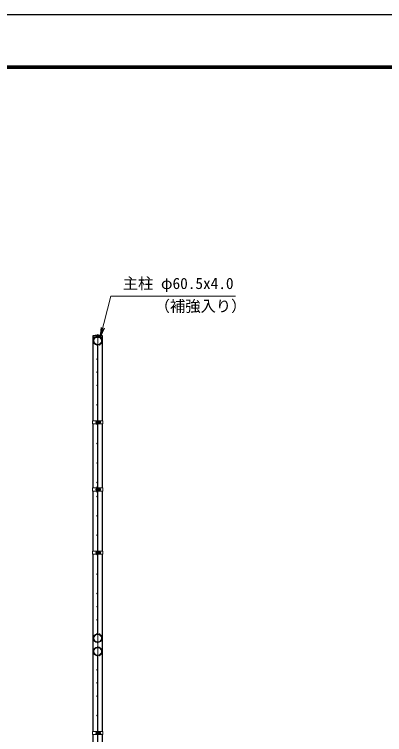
# Model space of a CAD drawing. Units: millimetres, scale not verified. Extents: x -6300 to 6300, y -4455 to 4455.
# Drawn here: x -702 to 1680, y -180 to 4455 of the extents above; entities that cross this region are included whole.
import ezdxf
from ezdxf.enums import TextEntityAlignment as Align

# ---------------------------------------------------------------- set-up
doc = ezdxf.new("R2010")
doc.units = ezdxf.units.MM
doc.header["$LTSCALE"] = 20
doc.linetypes.add('USER1', pattern=[50.8, 31.75, -6.35, 6.35, -6.35])
for name, color, linetype, lineweight in [('0-0_D-STR1', 1, 'Continuous', 25), ('0-1_D-BMK', 2, 'USER1', 13), ('0-5_D-STR3', 3, 'Continuous', 13), ('0-9_D-STR2', 7, 'Continuous', 13), ('0-A_D-STR-TXT', 7, 'Continuous', 13), ('0-E_D-TTL', 7, 'Continuous', 25)]:
    doc.layers.add(name, color=color, linetype=linetype, lineweight=lineweight)
doc.layers.add('0-3_0', color=7, linetype='Continuous')
doc.styles.add('ＭＳ ゴシック', font='')
doc.styles.get('ＭＳ ゴシック').set_extended_font_data('MS Gothic')

# ---------------------------------------------------------------- blocks, each defined once
blk = doc.blocks.new('_Open')
at = {"layer": '0-3_0'}
blk.add_line((-20, 3.333), (0, 0), dxfattribs=at)
blk.add_lwpolyline([(-20, -3.333), (0, 0), (-20, 0)], dxfattribs=at)

msp = doc.modelspace()

# ---------------------------------------------------------------- linework, layer by layer
at = {"layer": '0-0_D-STR1'}
for p, q in [((-134.51, 2374.84), (-197.41, 2374.84)), ((-196.21, 2374.84), (-196.21, 1840.09)), ((-135.71, 1840.09), (-135.71, 2374.84)), ((-134.51, 2374.84), (-134.51, 2385.84)), ((-196.21, 1820.09), (-196.21, 1407.34)), ((-135.71, 1407.34), (-135.71, 1820.09)), ((-196.21, 1387.34), (-196.21, 1000.09)), ((-135.71, 1000.09), (-135.71, 1387.34)), ((-196.21, 980.09), (-196.21, -159.91)), ((-135.71, -159.91), (-135.71, 980.09)), ((-196.21, -179.91), (-196.21, -592.66)), ((-135.71, -592.66), (-135.71, -179.91))]:
    msp.add_line(p, q, dxfattribs=at)
msp.add_lwpolyline([(-134.51, 2385.84), (-197.41, 2385.84), (-197.41, 2374.84)], dxfattribs=at)
msp.add_arc((-165.96, 2224.62), 164.27, 78.96219, 101.03781, dxfattribs=at)
at = {"layer": '0-1_D-BMK'}
for p, q in [((-165.96, -2029.16), (-165.96, 2397.84)), ((-180.38, 1830.09), (-144.64, 1830.09)), ((-180.38, 1397.34), (-144.64, 1397.34)), ((-180.38, 990.09), (-144.64, 990.09)), ((-180.38, -169.91), (-144.64, -169.91))]:
    msp.add_line(p, q, dxfattribs=at)
at = {"layer": '0-5_D-STR3'}
for p, q in [((-198.51, 1840.09), (-167.76, 1840.09)), ((-198.51, 1840.09), (-198.51, 1820.09)), ((-198.51, 1820.09), (-167.76, 1820.09)), ((-174.86, 1836.59), (-174.86, 1823.59)), ((-170.06, 1820.09), (-170.06, 1840.09)), ((-167.76, 1820.09), (-167.76, 1840.09)), ((-167.76, 1834.09), (-164.16, 1834.09)), ((-167.76, 1833.42), (-164.16, 1833.42)), ((-167.76, 1826.77), (-164.16, 1826.77)), ((-167.76, 1826.09), (-164.16, 1826.09)), ((-164.16, 1840.09), (-133.41, 1840.09)), ((-164.16, 1820.09), (-164.16, 1840.09)), ((-164.16, 1820.09), (-133.41, 1820.09)), ((-161.86, 1820.09), (-161.86, 1840.09)), ((-161.86, 1834.59), (-161.47, 1837.76)), ((-161.86, 1825.59), (-161.47, 1822.43)), ((-159.7, 1837.84), (-161.37, 1837.84)), ((-159.73, 1822.34), (-161.37, 1822.34)), ((-159.66, 1837.82), (-159.66, 1822.37)), ((-152.86, 1833.85), (-159.66, 1833.85)), ((-152.86, 1826.34), (-159.66, 1826.34)), ((-159.56, 1837.6), (-159.61, 1837.77)), ((-152.86, 1837.6), (-159.56, 1837.6)), ((-152.86, 1822.59), (-159.56, 1822.59)), ((-150.36, 1835.09), (-150.36, 1825.09)), ((-150.36, 1834.09), (-147.06, 1834.09)), ((-150.36, 1833.42), (-146.74, 1833.42)), ((-150.36, 1826.77), (-146.74, 1826.77)), ((-150.36, 1826.09), (-147.06, 1826.09)), ((-147.06, 1834.09), (-147.06, 1826.09)), ((-133.41, 1840.09), (-133.41, 1820.09)), ((-198.51, 1407.34), (-167.76, 1407.34)), ((-198.51, 1407.34), (-198.51, 1387.34)), ((-174.86, 1403.84), (-174.86, 1390.84)), ((-170.06, 1387.34), (-170.06, 1407.34)), ((-167.76, 1387.34), (-167.76, 1407.34)), ((-167.76, 1401.34), (-164.16, 1401.34)), ((-167.76, 1400.67), (-164.16, 1400.67)), ((-167.76, 1394.02), (-164.16, 1394.02)), ((-167.76, 1393.34), (-164.16, 1393.34)), ((-164.16, 1387.34), (-164.16, 1407.34)), ((-164.16, 1407.34), (-133.41, 1407.34)), ((-161.86, 1387.34), (-161.86, 1407.34)), ((-161.86, 1401.84), (-161.47, 1405.01)), ((-161.86, 1392.84), (-161.47, 1389.68)), ((-159.7, 1405.09), (-161.37, 1405.09)), ((-159.66, 1405.07), (-159.66, 1389.62)), ((-152.86, 1401.1), (-159.66, 1401.1)), ((-152.86, 1393.59), (-159.66, 1393.59)), ((-159.56, 1404.85), (-159.61, 1405.02)), ((-152.86, 1404.85), (-159.56, 1404.85)), ((-150.36, 1402.34), (-150.36, 1392.34)), ((-150.36, 1401.34), (-147.06, 1401.34)), ((-150.36, 1400.67), (-146.74, 1400.67)), ((-150.36, 1394.02), (-146.74, 1394.02)), ((-150.36, 1393.34), (-147.06, 1393.34)), ((-147.06, 1401.34), (-147.06, 1393.34)), ((-133.41, 1407.34), (-133.41, 1387.34)), ((-198.51, 1387.34), (-167.76, 1387.34)), ((-164.16, 1387.34), (-133.41, 1387.34)), ((-159.73, 1389.59), (-161.37, 1389.59)), ((-152.86, 1389.84), (-159.56, 1389.84)), ((-198.51, 1000.09), (-167.76, 1000.09)), ((-198.51, 1000.09), (-198.51, 980.09)), ((-198.51, 980.09), (-167.76, 980.09)), ((-174.86, 996.59), (-174.86, 983.59)), ((-170.06, 980.09), (-170.06, 1000.09)), ((-167.76, 980.09), (-167.76, 1000.09)), ((-167.76, 994.09), (-164.16, 994.09)), ((-167.76, 993.42), (-164.16, 993.42)), ((-167.76, 986.77), (-164.16, 986.77)), ((-167.76, 986.09), (-164.16, 986.09)), ((-164.16, 980.09), (-164.16, 1000.09)), ((-164.16, 1000.09), (-133.41, 1000.09)), ((-164.16, 980.09), (-133.41, 980.09)), ((-161.86, 980.09), (-161.86, 1000.09)), ((-161.86, 994.59), (-161.47, 997.76)), ((-161.86, 985.59), (-161.47, 982.43)), ((-159.7, 997.84), (-161.37, 997.84)), ((-159.73, 982.34), (-161.37, 982.34)), ((-159.66, 997.82), (-159.66, 982.37)), ((-152.86, 993.85), (-159.66, 993.85)), ((-152.86, 986.34), (-159.66, 986.34)), ((-159.56, 997.6), (-159.61, 997.77)), ((-152.86, 997.6), (-159.56, 997.6)), ((-152.86, 982.59), (-159.56, 982.59)), ((-150.36, 995.09), (-150.36, 985.09)), ((-150.36, 994.09), (-147.06, 994.09)), ((-150.36, 993.42), (-146.74, 993.42)), ((-150.36, 986.77), (-146.74, 986.77)), ((-150.36, 986.09), (-147.06, 986.09)), ((-147.06, 994.09), (-147.06, 986.09)), ((-133.41, 1000.09), (-133.41, 980.09)), ((-198.51, -159.91), (-167.76, -159.91)), ((-198.51, -159.91), (-198.51, -179.91)), ((-198.51, -179.91), (-167.76, -179.91)), ((-174.86, -163.41), (-174.86, -176.41)), ((-170.06, -179.91), (-170.06, -159.91)), ((-167.76, -179.91), (-167.76, -159.91)), ((-167.76, -165.91), (-164.16, -165.91)), ((-167.76, -166.58), (-164.16, -166.58)), ((-167.76, -173.23), (-164.16, -173.23)), ((-167.76, -173.91), (-164.16, -173.91)), ((-164.16, -179.91), (-164.16, -159.91)), ((-164.16, -159.91), (-133.41, -159.91)), ((-164.16, -179.91), (-133.41, -179.91)), ((-161.86, -179.91), (-161.86, -159.91)), ((-161.86, -165.41), (-161.47, -162.24)), ((-161.86, -174.41), (-161.47, -177.57)), ((-159.7, -162.16), (-161.37, -162.16)), ((-159.73, -177.66), (-161.37, -177.66)), ((-159.66, -162.18), (-159.66, -177.63)), ((-152.86, -166.15), (-159.66, -166.15)), ((-152.86, -173.66), (-159.66, -173.66)), ((-159.56, -162.4), (-159.61, -162.23)), ((-152.86, -162.4), (-159.56, -162.4)), ((-152.86, -177.41), (-159.56, -177.41)), ((-150.36, -164.91), (-150.36, -174.91)), ((-150.36, -165.91), (-147.06, -165.91)), ((-150.36, -166.58), (-146.74, -166.58)), ((-150.36, -173.23), (-146.74, -173.23)), ((-150.36, -173.91), (-147.06, -173.91)), ((-147.06, -165.91), (-147.06, -173.91)), ((-133.41, -159.91), (-133.41, -179.91))]:
    msp.add_line(p, q, dxfattribs=at)
for centre, radius, start, end in [((-161.37, 1837.74), 0.1, 90, 173), ((-161.37, 1822.44), 0.1, 187, 270), ((-159.73, 1822.44), 0.1, 270, 337.2244), ((-159.7, 1837.74), 0.1, 15, 90), ((-164.54, 1835.72), 5.32, 339.37322, 22.7756), ((-164.54, 1824.47), 5.32, 337.2244, 20.62678), ((-180.42, 1830.09), 21.19, 349.79969, 10.20029), ((-153.88, 1835.72), 2.13, 298.45309, 61.54691), ((-158.62, 1830.09), 6.87, 326.90652, 33.09345), ((-153.88, 1824.47), 2.13, 298.45309, 61.54691), ((-157.13, 1830.84), 8, 32.13463, 57.68315), ((-157.13, 1829.35), 8, 302.31685, 327.86537), ((-154.56, 1830.09), 8.5, 331.92751, 28.07249), ((-161.37, 1404.99), 0.1, 90, 173), ((-159.7, 1404.99), 0.1, 15, 90), ((-164.54, 1402.97), 5.32, 339.37322, 22.7756), ((-164.54, 1391.72), 5.32, 337.2244, 20.62678), ((-180.42, 1397.34), 21.19, 349.79969, 10.20029), ((-153.88, 1402.97), 2.13, 298.45309, 61.54691), ((-158.62, 1397.34), 6.87, 326.90652, 33.09345), ((-153.88, 1391.72), 2.13, 298.45309, 61.54691), ((-157.13, 1398.09), 8, 32.13463, 57.68315), ((-157.13, 1396.6), 8, 302.31685, 327.86537), ((-154.56, 1397.34), 8.5, 331.92751, 28.07249), ((-161.37, 1389.69), 0.1, 187, 270), ((-159.73, 1389.69), 0.1, 270, 337.2244), ((-161.37, 997.74), 0.1, 90, 173), ((-161.37, 982.44), 0.1, 187, 270), ((-159.73, 982.44), 0.1, 270, 337.2244), ((-159.7, 997.74), 0.1, 15, 90), ((-164.54, 995.72), 5.32, 339.37322, 22.7756), ((-164.54, 984.47), 5.32, 337.2244, 20.62678), ((-180.42, 990.09), 21.19, 349.79969, 10.20029), ((-153.88, 995.72), 2.13, 298.45309, 61.54691), ((-158.62, 990.09), 6.87, 326.90652, 33.09345), ((-153.88, 984.47), 2.13, 298.45309, 61.54691), ((-157.13, 990.84), 8, 32.13463, 57.68315), ((-157.13, 989.35), 8, 302.31685, 327.86537), ((-154.56, 990.09), 8.5, 331.92751, 28.07249), ((-161.37, -162.26), 0.1, 90, 173), ((-161.37, -177.56), 0.1, 187, 270), ((-159.73, -177.56), 0.1, 270, 337.2244), ((-159.7, -162.26), 0.1, 15, 90), ((-164.54, -164.28), 5.32, 339.37322, 22.7756), ((-164.54, -175.53), 5.32, 337.2244, 20.62678), ((-180.42, -169.91), 21.19, 349.79969, 10.20029), ((-153.88, -164.28), 2.13, 298.45309, 61.54691), ((-158.62, -169.91), 6.87, 326.90652, 33.09345), ((-153.88, -175.53), 2.13, 298.45309, 61.54691), ((-157.13, -169.16), 8, 32.13463, 57.68315), ((-157.13, -170.65), 8, 302.31685, 327.86537), ((-154.56, -169.91), 8.5, 331.92751, 28.07249)]:
    msp.add_arc(centre, radius, start, end, dxfattribs=at)
for centre, start_param, end_param in [((-170.06, 1836.59), 1.5707963, 3.1415927), ((-170.06, 1823.59), 3.1415927, 4.712389), ((-170.06, 1403.84), 1.5707963, 3.1415927), ((-170.06, 1390.84), 3.1415927, 4.712389), ((-170.06, 996.59), 1.5707963, 3.1415927), ((-170.06, 983.59), 3.1415927, 4.712389), ((-170.06, -163.41), 1.5707963, 3.1415927), ((-170.06, -176.41), 3.1415927, 4.712389)]:
    msp.add_ellipse(centre, major_axis=(4.8, 0), ratio=0.3125, start_param=start_param, end_param=end_param, dxfattribs=at)
at = {"layer": '0-9_D-STR2'}
for p, q in [((-167.76, 1397.84), (-167.76, 2323.71)), ((-164.16, 1397.84), (-164.16, 2323.71)), ((-158.99, 2331.46), (-157.96, 2328.01)), ((-167.76, 1397.84), (-167.76, 471.98)), ((-164.16, 1397.84), (-164.16, 471.98)), ((-158.99, 464.23), (-157.96, 467.68)), ((-158.99, 331.46), (-157.96, 328.01)), ((-167.76, -602.16), (-167.76, 323.71)), ((-164.16, -602.16), (-164.16, 323.71))]:
    msp.add_line(p, q, dxfattribs=at)
for centre in [(-191.77, 2369.74), (-165.96, 2384.64), (-140.15, 2369.74), (-191.77, 2339.94), (-152.84, 2328.09), (-140.15, 2339.94), (-169.56, 2236.84), (-169.56, 2152.34), (-169.56, 2067.84), (-169.56, 1942.84), (-169.56, 1817.84), (-169.56, 1692.84), (-169.56, 1567.84), (-169.56, 1442.84), (-169.56, 1412.84), (-169.56, 1382.84), (-169.56, 1352.84), (-169.56, 1227.84), (-169.56, 1102.84), (-169.56, 977.84), (-169.56, 852.84), (-169.56, 727.84), (-169.56, 643.34), (-169.56, 558.84), (-152.84, 467.6), (-191.77, 455.74), (-191.77, 425.94), (-140.15, 455.74), (-140.15, 425.94), (-191.77, 369.74), (-165.96, 411.04), (-165.96, 384.64), (-140.15, 369.74), (-191.77, 339.94), (-152.84, 328.09), (-140.15, 339.94), (-169.56, 236.84), (-169.56, 152.34), (-169.56, 67.84), (-169.56, -57.16)]:
    msp.add_circle(centre, 1.8, dxfattribs=at)
for centre, radius, start, end in [((-165.96, 2354.84), 28, 286.60421, 260.16066), ((-165.96, 2354.84), 24.4, 286.60421, 260.16066), ((-171.36, 2323.71), 3.6, 0, 80.16066), ((-171.36, 2323.71), 7.2, 0, 80.16066), ((-165.96, 440.84), 28, 99.83934, 73.39579), ((-165.96, 440.84), 24.4, 99.83934, 73.39579), ((-171.36, 471.98), 3.6, 279.83934, 0), ((-171.36, 471.98), 7.2, 279.83934, 0), ((-165.96, 354.84), 28, 286.60421, 260.16066), ((-165.96, 354.84), 24.4, 286.60421, 260.16066), ((-171.36, 323.71), 3.6, 0, 80.16066), ((-171.36, 323.71), 7.2, 0, 80.16066)]:
    msp.add_arc(centre, radius, start, end, dxfattribs=at)
at = {"layer": '0-A_D-STR-TXT'}
msp.add_lwpolyline([(720.81, 2641.94), (-81.21, 2641.94), (-148.84, 2381.7)], dxfattribs=at)
at = {"layer": '0-E_D-TTL', "color": 2}
msp.add_lwpolyline([(-6300, 4455), (6300, 4455), (6300, -4455), (-6300, -4455)], close=True, dxfattribs=at)
at = {"layer": '0-E_D-TTL'}
for points in [[(-5895, 4125), (5895, 4125), (5895, -4125), (-5895, -4125)], [(-5891.25, 4121.25), (5891.25, 4121.25), (5891.25, -4121.25), (-5891.25, -4121.25)], [(-5887.5, 4117.5), (5887.5, 4117.5), (5887.5, -4117.5), (-5887.5, -4117.5)], [(-5883.75, 4113.75), (5883.75, 4113.75), (5883.75, -4113.75), (-5883.75, -4113.75)], [(-5880, 4110), (5880, 4110), (5880, -4110), (-5880, -4110)]]:
    msp.add_lwpolyline(points, close=True, dxfattribs=at)

# ---------------------------------------------------------------- block references
at = {"layer": '0-A_D-STR-TXT', "xscale": 3, "yscale": 3, "rotation": 255.43164}
msp.add_blockref('_Open', (-149.35, 2379.77), dxfattribs=at)

# ---------------------------------------------------------------- texts
at = {"layer": '0-A_D-STR-TXT', "style": 'ＭＳ ゴシック'}
for s, p in [('主柱 φ60.5x4.0', (-4.83, 2665.96)), ('（補強入り）', (200.76, 2519.71))]:
    msp.add_text(s, height=72.14, dxfattribs=at).set_placement(p, align=Align.BOTTOM_LEFT)

doc.saveas('drawing.dxf')
